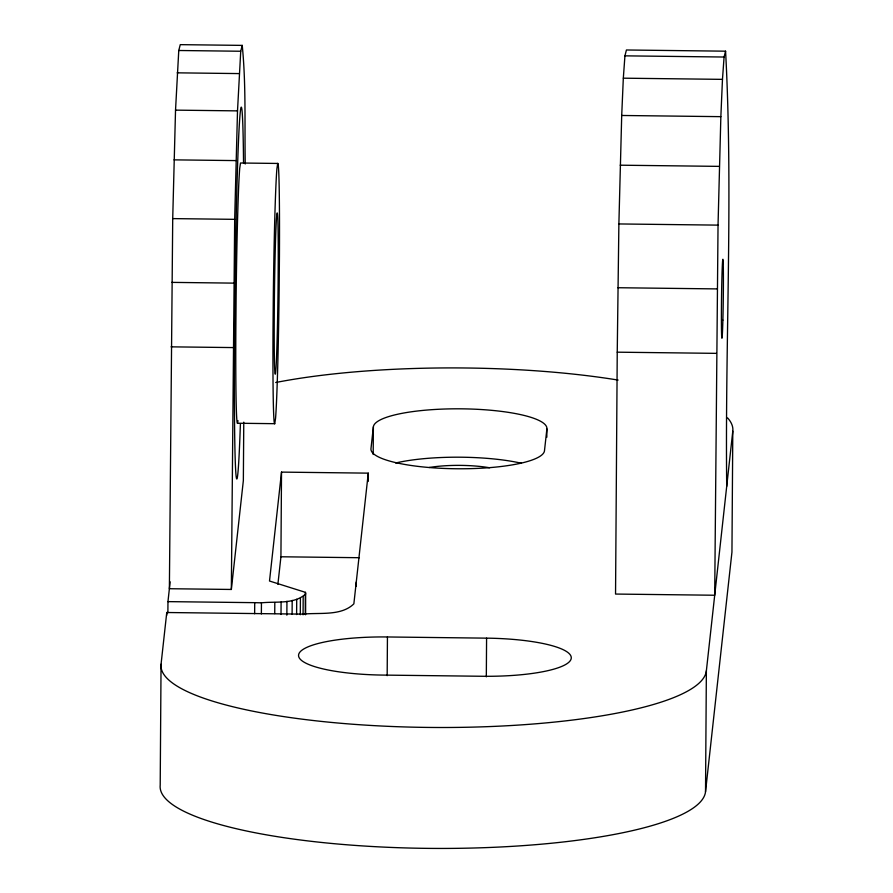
<?xml version="1.0" encoding="UTF-8"?>
<svg xmlns="http://www.w3.org/2000/svg" width="893" height="893" viewBox="0 0 893 893"><rect width="100%" height="100%" fill="white"/><g stroke="black" fill="none" stroke-linecap="round" stroke-linejoin="round"><path stroke-width="1.34" d="M305.618 614.663L305.484 592.36L269.507 581.019L281.518 472.107L368.273 473.145L353.862 603.847C341.148 616.293 319.448 612.386 303.084 614.138L166.757 612.509L161.053 664.247L160.204 785.181A272.745 59.965 0.4 0 0 426.262 848.35A272.745 59.965 0.4 0 0 705.526 791.711L731.947 552.108L732.796 431.163A272.745 59.965 0.4 0 0 727.572 417.913M166.734 615.288L166.757 612.509M167.884 612.721L167.962 601.625L170.139 581.823M245.229 163.999C244.537 124.484 246.167 84.757 242.226 45.387L180.263 44.65L178.767 50.499L175.53 110.14L172.717 218.606L169.38 588.721L231.343 589.458L243.354 480.546L243.767 422.166M231.343 589.458L234.68 219.343L237.505 110.877L240.73 51.247L242.226 45.387M254.639 613.759L254.717 602.663L167.962 601.625M261.37 613.938L261.448 602.831C275.803 601.246 294.389 604.55 305.763 593.845M274.731 613.603L274.81 602.496M277.89 584.346L280.927 556.774L281.518 472.107M281.016 614.484L281.105 601.994M286.854 615.165L286.943 601.29M292.1 614.261L292.19 600.386M296.61 614.574L296.722 599.303M300.294 614.741L300.416 598.087M303.073 614.786L303.196 596.747M305.328 614.563L305.484 592.36M356.229 586.221L356.262 582.057M368.217 481.472L368.273 473.145M373.185 454.504L373.374 426.865A86.777 19.077 0.4 0 1 462.239 408.838A86.777 19.077 0.4 0 1 546.884 428.941L546.829 437.235M387.171 675.666L387.439 636.966L486.585 638.149A86.777 19.077 0.4 0 1 571.241 658.253A86.777 19.077 0.4 0 1 482.387 676.269L383.231 675.086A86.777 19.077 0.4 0 1 298.586 654.982A86.777 19.077 0.4 0 1 387.439 636.966M486.317 676.849L486.585 638.149M617.242 352.177L615.545 594.057L714.701 595.24L718.039 225.125L720.852 116.659L722.47 79.365L724.078 57.029L725.574 51.18L626.428 49.986L624.933 55.846L623.325 78.182L621.707 115.476L618.882 223.942L617.242 352.177L716.387 353.36M705.526 791.711L706.374 670.777L732.796 431.163M726.712 486.328C724.993 341.383 733.287 195.991 725.574 51.18M373.374 426.865L370.975 448.643A86.777 19.077 0.4 0 0 455.631 468.747A86.777 19.077 0.4 0 0 544.484 450.719L546.884 428.941M237.56 423.237A130.177 2.88 -89.3 0 1 235.841 330.176L236.12 296.621A130.177 2.88 -89.3 0 1 239.715 168.342L240.518 163.006L277.701 163.452A130.177 2.88 -89.3 0 1 279.431 256.514L279.141 290.069A130.177 2.88 -89.3 0 1 275.546 418.348L274.743 423.684L237.56 423.237L237.962 420.603M277.701 163.452L276.897 168.788A130.177 2.88 -89.3 0 0 273.303 297.068L273.012 330.622A130.177 2.88 -89.3 0 0 274.743 423.684M178.767 50.499L240.73 51.247M624.933 55.846L724.078 57.029M177.149 72.835L239.123 73.583M623.325 78.182L722.47 79.365M175.53 110.14L237.505 110.877M621.707 115.476L720.852 116.659M174.023 159.858L235.986 160.595M620.188 165.194L719.345 166.377M172.717 218.606L234.68 219.343M618.882 223.942L718.039 225.125M171.713 282.378L233.676 283.126M617.878 287.725L717.034 288.908M171.065 346.841L233.04 347.578M280.927 556.774L359.421 557.712M254.717 602.663L261.448 602.831M240.396 424.086A185.967 4.119 -89.3 0 1 234.558 424.543A185.967 4.119 -89.3 0 1 237.728 160.974A185.967 4.119 -89.3 0 1 243.543 162.894M706.374 670.777A272.745 59.965 0.4 0 1 427.1 727.415A272.745 59.965 0.4 0 1 161.053 664.247M275.703 382.505A272.745 59.965 0.4 0 1 618.112 380.072M395.621 463.009A86.777 19.077 0.4 0 1 521.423 463.255M429.265 467.486A49.595 10.906 0.4 0 1 489.643 467.765M274.318 304.68L274.207 324.963A80.582 1.786 -89.3 0 0 275.513 373.374L276.026 367.782A80.582 1.786 -89.3 0 0 278.125 282.456L278.236 262.174A80.582 1.786 -89.3 0 0 276.93 213.762L276.417 219.354A80.582 1.786 -89.3 0 0 274.318 304.68M722.884 320.118A39.672 0.882 -89.3 0 0 722.906 259.271A39.672 0.882 -89.3 0 0 721.399 317.339A39.672 0.882 -89.3 0 0 722.884 320.118"/></g></svg>
